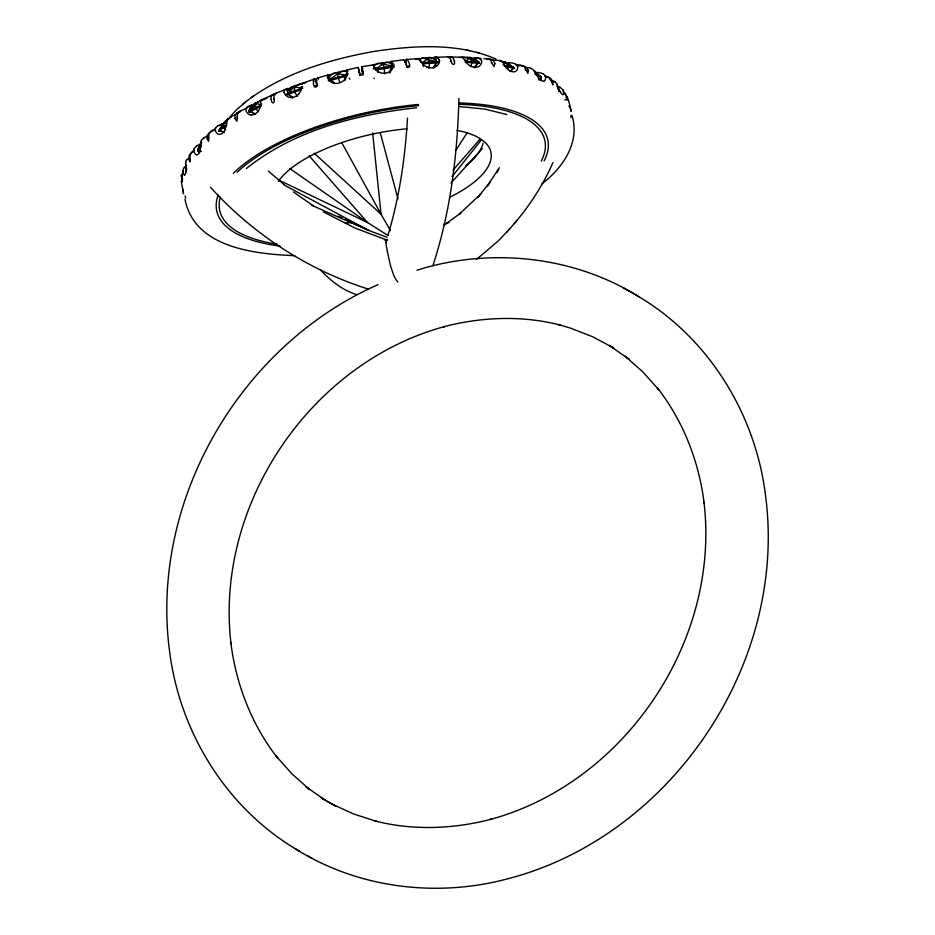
<?xml version="1.0" encoding="UTF-8"?>
<svg xmlns="http://www.w3.org/2000/svg" width="935" height="935" viewBox="0 0 935 935"><rect width="100%" height="100%" fill="white"/><g stroke="black" fill="none" stroke-linecap="round" stroke-linejoin="round"><path stroke-width="1.4" d="M458.781 57.386L462.194 57.058M189.758 156.285L190.191 154.1L192.563 151.33A25.35 21.844 32.9 0 1 193.942 150.348M458.945 98.304C457.402 154.836 450.647 211.754 432.882 265.657M538.852 79.697L540.909 77.897L540.933 76.787L534.341 71.539L540.933 76.787L540.091 80.048L541.131 78.552L540.535 77.173L534.797 73.935M538.35 76.016L538.373 74.917L537.321 74.707M539.238 76.226L539.261 75.583M540.535 77.173L540.547 76.53M540.617 79.826L540.64 78.727M540.968 79.113L540.979 78.482M541.131 78.552L541.131 77.511M186.229 168.651L186.591 169.738L186.357 166.968M301.748 86.371L301.725 87.025M509.096 63.183L508.056 62.925L507.857 65.123M474.045 60.027L474.197 57.795L478.381 57.853M558.078 87.983L558.885 91.42L558.85 89.456L557.412 87.633M558.511 89.421L558.546 88.79M407.508 118.149C405.135 157.688 399.49 197.215 387.967 235.188M182.442 181.554L181.951 177.895M185.983 170.825L185.901 171.76M198.267 151.412L198.594 149.156L201.247 145.544L197.752 149.717L198.629 151.867L198.056 150.979M226.737 121.83L227.731 119.154M185.901 171.736L185.901 171.701A10.156 2.104 85.8 0 1 184.476 175.044M337.874 72.182L337.991 77.067L339.697 82.105M344.968 80.527L345.179 75.396L347.212 72.533M558.978 89.982L558.686 91.139M571.028 117.693L570.794 115.847M186.439 169.071L186.24 167.903M428.849 68.384L429.796 61.979L426.009 57.689M261.566 105.924L248.827 112.387L250.732 107.408L255.103 103.107L266.931 98.187M390.175 72.778L392.419 63.066L390.807 62.107L378.406 63.393L372.562 65.099M200.312 150.5L200.207 150.851A10.145 4.207 -88.1 0 1 196.607 154.813M218.661 131.461L224.868 121.55L229.426 118.324L224.517 122.473L219.386 129.649L219.83 130.678L223.769 132.384M389.322 72.86L391.333 67.425L394.336 66.853M249.026 111.323L250.732 107.408L255.103 103.107L261.169 104.872L250.089 110.459L250.486 111.51L255.126 114.327M552.959 84.688L552.702 82.222M470.597 66.607L472.315 61.523L469.51 58.402L466.834 57.257M552.947 162.632C543.2 184.756 529.935 205.291 514.227 223.652M434.027 67.858L436.318 62.914L435.897 58.975L429.644 57.456L415.526 59.244M200.85 151.528L198.232 150.71L197.752 149.717L201.679 142.237L199.389 146.947L199.868 147.94M215.599 128.153L215.681 128.025A12.506 9.42 44.8 0 1 217.575 126.155M218.802 131.064L226.854 125.197L226.597 124.6L219.386 129.649M390.807 62.107L390.105 63.288M499.337 167.681L496.929 172.73M182.29 179.356L182.196 179.508A5.785 5.411 30 0 0 181.32 181.752M248.885 110.54L250.732 107.408M248.944 106.543L243.205 109.804A51.565 31.416 59.2 0 0 241.125 110.564L240.762 110.739A25.35 15.439 59.2 0 0 239.091 111.721L237.432 113.965L237.385 116.852M433.349 67.846L436.318 62.914L438.76 62.213L422.386 57.923L418.389 59.641M194.246 148.478L194.328 148.338A12.506 10.659 27.8 0 1 196.549 146.234M498.18 169.375L487.369 186.077L490.209 181.986L477.668 197.519L480.824 193.896L458.945 214.501L460.815 213.051L444.324 224.903M186.556 160.294L186.638 160.154A12.506 10.636 21.7 0 1 188.613 158.331M295.682 85.389L286.052 95.171L301.339 89.573L301.012 88.498L302.566 86.71M456 150.149L467.021 132.922M333.877 83.46L328.641 76.612L329.669 75.092L334.169 73.152L347.575 70.417M182.804 173.922L181.682 178.468M182.956 172.507L181.811 174.716L181.822 177.101M507.611 69.412L509.224 65.917L504.982 62.026L502.27 61.476L505.73 62.715L514.671 68.559M198.676 147.403L201.469 143.616M474.676 67.671L477.785 63.206L475.822 59.571L470.095 57.421L459.821 57.467M328.267 75.092L328.185 75.186A12.506 2.782 69.7 0 0 327.414 75.501M302.285 83.344L314.861 78.902A51.565 11.185 72.7 0 0 314.102 79.089M246.852 107.712L245.987 110.424A3.88 2.817 25.4 0 0 246.127 111.09A9.701 7.223 -69.4 0 0 250.627 114.888A9.818 7.316 -69.6 0 0 251.071 114.911M452.037 176.586L480.976 140.414M474.197 67.589L477.785 63.206L479.632 63.346M197.752 149.717L200.335 146.573M453.019 170.17L479.713 139.502M476.686 259.264L498.378 240.821L509.704 228.818M506.548 232.441L517.394 220.017M229.788 117.237L235.69 110.564L245.648 101.915M250.089 110.459L258.037 101.623M450.962 183.003L482.226 148.571M510.428 71.469L513.338 68.302L513.327 67.191L504.982 62.026M298.721 94.131L298.394 94.458A10.133 8.579 -53.4 0 1 290.166 97.509L290.177 97.532M328.372 74.975L329.319 74.566L318.145 77.874A51.565 11.173 72.5 0 0 317.386 78.061M510.194 71.34L513.338 68.302L514.402 68.243M227.147 119.937L224.517 122.473L222.67 126.809L225.557 129.346M288.868 90.555L290.715 88.79L289.347 88.638L287.15 90.59L288.436 94.33L292.515 97.93M503.077 65.111L505.73 62.715L499.547 60.927M214.279 130.281L214.395 130.175A51.554 39.083 49.3 0 0 211.848 131.262L211.462 131.461A25.35 19.214 49.2 0 0 209.323 132.77L207.208 135.341L207.091 138.263M542.055 183.763C562.765 167.903 580.46 142.436 571.904 115.204M185.703 165.787L186.509 165.133M236.684 113.158L235.012 115.402L235.036 118.242M328.36 80.363L341.579 71.212L347.89 71.574M211.076 131.262L208.949 133.822L208.785 136.802M246.221 168.627C294.221 130.164 356.516 114.386 416.601 107.747M538.642 79.72L540.909 77.897M219.573 125.828L220.368 125.208M220.765 124.893L222.39 123.63L217.575 126.038M196.432 146.105L201.422 143.219M287.15 90.59L292.258 86.651L305.874 82.549M251.503 97.474C287.442 72.077 330.698 59.244 373.568 51.495C414.03 45.453 457.577 42.484 496.029 59.08M242.983 103.949L253.958 95.604M391.333 67.425L377.085 69.763L375.321 69.926L375.204 69.284L385.956 62.142L392.419 63.066M465.466 62.598L465.396 61.476L470.095 57.421L478.802 61.687M203.83 137.924L206.132 136.522M260.97 100.139L256.096 103.75L254.846 107.735L258.469 111.686M436.493 66.245L436.154 66.467A10.145 8.567 29.8 0 1 432.414 67.729L432.04 67.776A10.133 8.567 30.1 0 1 427.4 67.098L426.944 66.899M289.347 88.638L292.258 86.651L302.858 88.194M234.03 115.449L235.269 114.654M237.023 113.544L237.957 112.96M328.641 76.612L334.169 73.152L346.967 75.279L347.13 75.91L328.477 80.842M238.425 112.679L239.839 111.803M240.085 111.662L240.798 111.23A51.554 31.439 59.4 0 0 238.717 111.99L238.296 112.188A25.35 15.451 59.4 0 0 236.684 113.147M249.47 106.251L251.632 105.082A50.969 29.417 74.9 0 0 249.715 105.889A26.285 15.463 66.2 0 0 247.588 106.637M288.109 93.255L301.012 88.498M373.918 65.707L378.406 63.393L394.254 66.362M207.126 136.042L208.108 135.598M276.409 92.986L276.152 93.103A25.35 10.776 66.6 0 0 274.995 93.827L262.303 99.531A12.506 5.622 60.3 0 0 260.923 100.454M378.032 284.626C241.475 344.863 151.423 497.665 168.978 646.553L169.153 647.745C178.234 729.218 224.645 806.297 295.296 848.746C358.456 888.682 438.281 898.021 509.902 878.222L511.094 877.918C671.879 834.277 785.821 664.738 766.022 499.407L765.847 498.215C756.766 416.741 710.355 339.662 639.704 297.213C576.533 257.324 496.73 247.892 425.098 267.737L416.952 270.262M331.2 79.054L345.179 75.396M391.461 64.76L390.959 61.558L392.034 61.441M314.826 81.509L316.684 80.901M407.45 66.175L406.667 67.098M373.825 66.876L376.887 68.652L391.134 66.315M406.187 64.795A7.188 1.812 83.7 0 0 406.141 61.803L406.094 59.536L419.207 58.496M316.112 85.588L317.666 85.307M423.368 66.56L422.632 63.802L436.318 62.914M346.663 70.031L358.21 67.39L359.274 71.901M362.055 68.886L362.979 68.687M420.329 61.687L422.503 62.68L436.189 61.792M390.947 61.476L402.482 59.945A51.542 11.617 83.5 0 1 403.289 59.805M404.68 62.178L406.515 61.979M465.396 61.476L472.315 61.523L479.608 62.855M477.785 63.206L467.278 62.318L467.231 61.663M495.807 60.307L500.132 60.459A13.943 8.696 -83.4 0 1 501.253 60.985L503.533 63.007M435.617 57.269L434.249 57.327L445.107 57A51.554 22.323 89.5 0 1 446.661 56.813L446.988 56.813A25.35 10.975 89.4 0 1 448.321 57L458.781 57.187M435.64 57.14L437.171 57.327M302.005 84.08L299.095 84.127L294.572 87.154L294.385 91.899L297.482 96.293M564.763 99.846L567.498 99.741M513.338 68.302L504.771 66.14L504.76 65.485L513.327 67.191M294.794 255.676C254.39 254.04 194.328 247.705 184.955 199.213M521.309 65.66L520.725 65.637A51.542 39.34 -73 0 0 518.294 65.66M316.252 86.055L317.175 86.114L316.988 85.494M459.19 106.52L484.996 109.114L506.817 114.526M537.403 72.474L534.633 72.556M474.068 57.818L481.034 58.438M537.415 72.474L540.64 72.953A12.506 10.858 -68.4 0 1 543.48 74.145M488.666 59.337L486.375 59.045A51.518 31.743 -83.3 0 1 488.608 58.882L489.063 58.893A25.35 15.614 -83.3 0 1 490.957 59.115L493.435 60.483L494.568 63.089M387.546 240.295L386.342 240.447L386.003 242.422M290.084 97.52L289.768 97.462A9.701 8.216 -53 0 1 284.602 93.43M491.483 59.746L495.351 60.354M463.573 57.093L469.51 58.402L477.727 62.084M198.36 151.283L199.494 151.786M507.413 64.246L509.856 64.807M466.705 50.034L469.709 50.747M476.511 52.302L479.772 53.061M435.897 58.975L429.644 57.456L422.503 62.68L422.632 63.802M198.232 150.71L201.048 151.458M552.795 84.746L551.311 81.298M226.831 123.198L224.517 122.473L224.868 121.55L225.487 123.069M368.565 289.184C308.071 270.086 253.151 234.288 210.55 187.362M356.258 294.443C342.117 290.084 330.312 280.406 320.331 269.794M387.207 240.178L355.008 228.07L323.265 211.848M219.83 130.678L223.944 132.174M448.309 57.362L450.121 58.332L451.173 60.939M387.032 237.303L368.507 230.337L311.542 205.232M536.117 74.87L537.309 75.349M338.47 216.16L342.385 218.007M345.003 219.246L350.228 221.712M352.834 222.939L368.507 230.337L284.404 185.153M280.161 180.735L367.584 222.553L387.908 235.468M538.478 75.583L540.933 76.787M331.691 803.936L353.535 813.953L376.56 821.386L374.117 820.731C412.464 830.747 453.206 829.146 491.389 819.189L490.197 819.481C625.024 782.887 720.558 640.72 703.962 502.095L704.149 503.287C698.971 461.551 683.298 420.949 657.247 387.768L658.789 389.778L643.058 372.107L625.293 356.317L629.126 359.274L609.491 345.588L613.722 347.972L592.545 336.705L570.081 327.963L558.44 324.574L560.883 325.228C522.536 315.212 481.794 316.813 443.611 326.783L444.803 326.479C309.976 363.072 214.442 505.239 231.038 643.864L230.852 642.672C236.029 684.408 251.702 725.011 277.753 758.192L276.211 756.181L291.942 773.853L309.707 789.643L305.874 786.686L325.509 800.372L335.899 806.309L321.278 797.987L325.509 800.372M250.486 111.51L255.547 114.047M515.267 63.755L517.371 65.812M560.229 87.493L562.823 89.795M470.492 65.917L471.509 66.432A10.156 7.515 46 0 0 478.72 66.525L479.082 66.315A9.701 7.281 41.6 0 0 481.735 61.102M639.704 297.213L622.885 287.629M295.296 848.746L299.527 851.142M307.907 855.957L312.115 858.342M563.256 91.7L565.207 93.243L566.178 95.428M563.945 92.927L566.832 96.632M313.085 205.63L293.461 192.014M433.057 58.099L435.441 59.723M555.25 81.953L555.109 81.859A12.506 10.916 -61.9 0 0 552.269 80.539M289.616 168.464L367.584 222.553L309.158 155.818M288.436 94.33L293.134 97.637M284.041 184.639L268.427 171.128M314.207 153.188L381.048 214.22L390.479 230.665M567.101 98.152L568.258 99.578A3.88 3.366 -88.9 0 1 568.527 100.361L570.455 107.735M475.822 59.571L478.954 62.47M331.469 80.141L334.485 83.262M568.866 105.807L569.742 106.941A3.88 2.758 28.3 0 1 570.069 107.607L571.25 111.464L570.525 108.004M397.749 281.984L396.393 280.079A15.953 5.166 69.8 0 1 394.453 276.842A11.664 3.775 69.8 0 1 393.553 274.937L390.888 266.989A47.124 15.252 69.8 0 1 390.386 265.084L390.234 264.441A83.893 27.138 69.8 0 1 389.311 260.526L387.277 251.036M382.181 62.762L384.145 67.262L384.694 73.959M182.372 181.6L181.811 179.216M420.131 59.443L421.299 61.71M534.785 71.189L532.179 68.933A13.943 10.729 -73 0 0 530.764 68.442M376.887 68.652L378.465 72.1M341.684 142.517L381.048 214.22L372.656 132.887M222.869 124.577L222.425 123.712M252.543 107.093L251.702 105.246M198.746 151.376L199.225 152.37M223.921 126.237L224.178 126.821M221.724 127.779L221.981 128.375M220.076 129.217L220.333 129.801M219.035 130.456L219.293 131.052M374.479 67.355L373.86 65.415M288.705 90.496L288.015 88.58M377.085 69.763L378.091 72.416M304.342 83.507L303.992 82.584M259.568 105.795L259.801 106.403M256.389 107.233L256.611 107.841M253.56 108.659L253.782 109.266M251.176 110.026L251.398 110.634M249.329 111.288L249.552 111.896M451.406 61.687C451.371 65.088 455.801 65.555 454.41 61.652M406.328 64.784C406.386 68.407 410.968 68.15 409.553 64.41A22.358 20.161 -10.1 0 0 409.436 63.65L407.602 59.665A25.35 5.715 83.3 0 0 406.877 59.431M359.484 72.638L360.805 75.034L362.418 74.823L361.705 66.771L362.558 70.908M492.102 63.522L494.101 66.619L494.708 63.825M318.543 79.159L318.169 77.944M315.037 85.599L315.235 86.219M299.293 89.269L299.492 89.9M295.787 90.438L295.986 91.069M292.503 91.653L292.69 92.284M289.511 92.881L289.71 93.5M286.963 94.061L287.15 94.68M526.066 70.183L527.913 73.479L528.135 70.826M491.88 62.762L490.653 60.156L488.199 58.788A25.35 15.603 -83.1 0 0 486.305 58.578L485.955 58.566A51.518 31.72 -83.1 0 0 483.909 58.683M361.693 66.736L373.357 64.854M525.844 69.424L524.477 66.782L521.473 65.31A25.35 19.331 -72.8 0 0 519.124 64.994L518.539 64.959A51.554 39.305 -72.7 0 0 516.108 64.983M551.101 80.527L549.616 77.827L546.215 76.179A25.35 21.926 -56.4 0 0 544.544 75.84M347.259 72.17L346.698 70.16M359.882 75.314L359.519 73.853M406.106 64.036L404.177 60.05A25.35 5.715 83.5 0 0 403.464 59.828M380.3 132.84L398.006 198.956M329.856 76.717L329.377 74.788M235.211 118.979L236.929 121.27L237.49 117.623M566.376 96.211L567.498 99.694L567.019 97.369M359.858 74.835L358.222 67.472M552.538 81.485L551.101 78.809L547.688 77.149A25.35 21.937 -56.6 0 0 546.356 76.869M343.461 75.992L343.624 76.635M339.849 76.834L340.001 77.476M336.284 77.769L336.436 78.411M332.86 78.762L333.024 79.405M329.751 79.779L329.903 80.422M207.254 139.011L208.575 141.325L208.902 137.585M527.971 70.078L526.662 67.46L523.647 65.976A25.35 19.343 -73 0 0 521.298 65.672M271.185 99.811L270.975 97.053L272.073 95.101A25.35 10.788 66.7 0 1 273.184 94.388L273.476 94.26A51.53 21.926 66.8 0 1 274.948 93.804L273.92 95.779L274.037 98.572M185.633 198.091L185.177 195.894M363.271 74.835L362.09 69.038M359.741 75.197L359.531 74.204M189.092 159.488L190.004 161.872L190.015 158.073M362.114 69.155L363.189 74.426M362.757 71.89L363.142 74.145M454.27 60.904L453.335 58.309L451.511 56.977A25.35 10.986 89.3 0 0 450.167 56.778L449.887 56.778A51.554 22.335 89.3 0 0 448.286 56.965M346.628 71.06L346.897 73.21M392.758 66.397L392.875 67.04M389.509 66.724L389.626 67.378M385.991 67.203L386.108 67.846M382.357 67.799L382.473 68.454M378.71 68.5L378.827 69.143M188.952 158.751L189.162 155.724L191.581 152.826A25.35 21.867 33.1 0 1 192.972 151.844M316.614 83.051L316.696 78.645A25.35 5.493 72.5 0 1 317.245 78.143M189.782 156.507L189.898 157.29M182.98 189.852L183.517 193.861L181.519 182.606A3.88 3.424 62.7 0 1 181.437 181.776M437.545 62.061L437.627 62.715M434.752 62.014L434.833 62.668M431.549 62.107L431.619 62.762M428.055 62.341L428.136 62.984M424.385 62.692L424.455 63.346M408.431 65.754L408.513 66.397M316.72 83.823C317.923 87.376 314.125 88.825 313.611 84.793A22.358 20.161 -19.4 0 1 313.424 84.056L313.412 79.674A25.35 5.505 72.7 0 1 313.95 79.171M274.142 99.355C275.264 102.792 271.933 104.685 271.372 100.548A22.358 19.296 -47.4 0 1 271.325 99.753M434.284 57.643L434.424 59.524M417.291 58.508L417.349 59.489M478.743 62.54L478.79 63.183M476.581 62.131L476.616 62.785M473.858 61.839L473.893 62.493M470.714 61.687L470.749 62.341M345.447 76.495L345.599 79.323M513.958 67.787L513.969 68.43M512.532 67.063L512.544 67.706M510.475 66.42L510.475 67.075M507.857 65.894L507.869 66.537M458.921 102.955A169.305 64.784 -12.1 0 1 544.135 160.878M280.044 246.104A169.305 64.784 -12.1 0 1 218.241 194.936M233.353 173.302A169.305 64.784 -12.1 0 1 418.401 104.451M230.711 116.688A50.934 31.58 46.1 0 1 232.862 115.788M276.409 92.986A51.53 21.914 66.6 0 1 277.882 92.542L287.968 88.404L285.374 89.561A12.506 5.365 63.5 0 0 284.1 90.543M348.334 73.994A50.911 2.104 67.9 0 1 348.299 73.853M373.345 69.026A50.946 2.548 -89.5 0 1 373.427 68.407M405.907 59.559A51.542 11.629 83.3 0 1 406.702 59.408M508.056 62.996A50.958 38.125 -88.8 0 1 510.732 62.855A22.791 17.064 89.4 0 1 515.243 63.884M567.487 97.147A22.358 6.557 67.1 0 1 567.674 97.918M566.084 97.322A22.358 1.8 76.6 0 1 566.248 97.918M553.041 81.672A22.358 10.998 60.4 0 1 553.204 82.432M550.376 80.059A22.358 3.167 71.3 0 1 550.142 79.159M528.357 70.148A22.358 14.773 51.7 0 1 528.509 70.908M525.423 69.88A22.358 7.924 65.4 0 1 525.201 69.073M494.837 63.101A22.358 17.66 39 0 1 494.977 63.849M491.588 63.428A22.358 12.19 58.3 0 1 491.366 62.645M454.41 60.892A22.358 19.495 19.1 0 1 454.539 61.64M450.997 61.675A22.358 15.731 48.7 0 1 450.787 60.904M406.059 64.807A22.358 18.326 34.3 0 1 405.848 64.047M362.511 71.212A22.358 19.647 -40.1 0 1 362.616 71.972M359.344 72.661A22.358 19.834 11.6 0 1 359.145 71.925M316.381 83.145A22.358 17.952 -61.2 0 1 316.474 83.905M273.721 98.748A22.358 15.182 -74.6 0 1 273.815 99.507M236.987 117.144A22.358 11.512 -83.6 0 1 237.081 117.903M235.468 118.839A22.358 17.274 -65.8 0 1 235.304 118.114M215.471 128.936A51.554 39.048 49 0 0 213.589 129.766L213.075 130.023A25.35 19.203 49 0 0 211.065 131.262M208.365 137.34A22.358 7.153 89.5 0 1 208.47 138.076M207.593 138.754A22.358 14.235 -77.7 0 1 207.453 138.029M189.583 158.74A22.358 2.337 83.7 0 1 189.676 159.406M189.501 159.055A22.358 10.332 -85.9 0 1 189.373 158.331M181.191 176.411A22.358 2.63 78.4 0 1 181.051 175.476M182.22 178.386A22.358 5.809 87.6 0 1 182.103 177.673M183.015 189.84A3.88 2.688 -54.5 0 1 183.003 189.314M182.489 179.473A12.506 11.126 -5.1 0 1 182.711 179.181M184.347 174.845A9.712 2.022 86 0 1 182.828 170.895M182.757 171.257A3.88 3.015 -37.7 0 1 182.722 170.567M182.816 170.567A5.785 4.675 -28.6 0 1 183.646 168.545M183.587 168.347A12.506 11.278 1.3 0 1 185.878 165.963M185.562 162.363A5.785 4.955 51.5 0 1 186.474 160.224M185.785 163.263A3.88 2.945 71.6 0 1 185.785 162.433M185.586 163.567A9.701 1.508 86.3 0 1 185.796 170.158M196.385 154.754A9.712 4.044 -87.9 0 1 193.814 150.991M193.72 151.166A3.88 3.156 -16.1 0 1 193.638 150.477A5.785 4.733 -5.3 0 1 194.41 148.56M201.843 139.818A12.506 9.514 39.9 0 1 203.947 138.064M200.85 141.886A5.785 4.231 62.9 0 1 201.726 139.876M201.13 142.868A3.88 2.314 77.6 0 1 201.154 142.038M200.943 143.02A9.701 3.553 -87.6 0 1 200.207 150.161M215.354 130.619A9.701 5.809 -80.1 0 0 218.848 134.348A9.818 5.867 -80.3 0 0 219.257 134.395A10.145 6.066 -80.4 0 0 224.692 130.514A9.818 5.844 -80.3 0 0 224.949 130.07M215.249 130.713A3.88 3.086 6.5 0 1 215.12 130.047M214.98 130.012A5.785 4.5 16.3 0 1 215.693 128.2M227.649 119.061A22.791 14.013 44.5 0 1 231.144 117.331M226.632 122.578A3.88 1.554 82.7 0 1 226.679 121.76M226.492 122.695A9.701 5.388 -80.2 0 1 224.844 129.93M260.655 105.117A9.666 6.942 -69.7 0 1 258.352 110.856M260.853 103.668A9.771 6.907 -70.2 0 1 260.736 105.117M258.411 110.926A9.806 7.293 -69.7 0 1 258.083 111.358M258.072 111.358A10.133 7.538 -69.8 0 1 251.071 114.9M246.758 107.583A13.943 8.38 59.1 0 1 247.681 106.859M260.444 102.125A5.785 2.151 76.2 0 1 261.075 100.571M260.807 103.504A3.88 0.748 87.4 0 1 260.853 102.663M284.497 93.442A3.88 2.373 38.9 0 1 284.275 92.775M283.889 92.577A5.785 3.191 44.5 0 1 284.275 91.034M301.409 83.589A12.506 3.109 66.7 0 1 302.356 83.531M301.35 84.255A5.785 0.912 81.5 0 1 301.795 84.197M301.596 87.142A9.712 7.947 -55.1 0 1 298.651 94.014M328.302 78.809A9.771 8.707 -22.4 0 0 328.968 79.931A9.666 8.684 -27 0 0 333.795 83.18A9.818 8.824 -27.3 0 0 334.356 83.25A10.133 9.116 -27.5 0 0 343.203 80.913A9.818 8.824 -27.6 0 0 343.636 80.562A9.701 8.555 -31.7 0 0 346.827 73.947M328.197 78.785A3.88 1.765 48.8 0 1 327.94 78.108M327.39 77.64A5.785 2.186 53.1 0 1 327.589 76.308M349.211 77.956A22.791 0.923 66.6 0 1 349.819 79.241M346.815 73.351A3.88 0.923 -81.5 0 1 346.803 74.052M393.728 64.901A9.701 8.637 -2 0 1 390.491 70.966M390.468 71.083A9.806 8.812 4.2 0 1 390.024 71.411A10.145 9.116 4.4 0 1 381.012 72.883A9.806 8.812 4.6 0 1 380.463 72.731A9.701 8.696 4.7 0 1 374.736 68.033M374.666 67.951A3.88 1.028 56.3 0 1 374.362 67.25M374.152 78.131A26.297 0.993 83.4 0 1 374.234 78.727M392.525 63.323A12.506 2.408 77.6 0 1 393.273 64.842M393.004 63.498A5.785 1.613 -87.5 0 1 393.284 64.971M393.623 64.27A3.88 1.66 -74.5 0 1 393.635 64.971M426.839 66.981A9.701 8.181 29.9 0 1 421.217 61.733M419.266 59.384A12.506 2.735 80.5 0 1 420.119 60.892M437.159 57.877A12.506 5.049 83.1 0 1 438.492 59.197M438.538 58.695A5.785 2.747 -80.5 0 1 439.088 60.237M439.38 59.875A3.88 2.291 -65.1 0 1 439.427 60.565M439.567 60.541A9.712 8.205 24.1 0 1 436.446 66.21M470.387 66.023A9.712 7.164 46 0 1 465.081 60.272M464.882 59.793A3.88 0.619 67.4 0 1 465.186 60.424M463.9 58.963A5.785 1.461 70.4 0 1 464.73 60.413M462.182 57.351A12.506 5.365 86.2 0 1 463.62 58.578M478.346 58.063A12.506 7.445 89.5 0 1 480.251 59.279M480.415 59.034A5.785 3.705 -71.3 0 1 481.244 60.588M481.455 60.401A3.88 2.77 -52.1 0 1 481.548 61.079M517.359 65.812A3.88 3.062 -34 0 1 517.487 66.49M517.709 66.572A9.701 5.902 53.1 0 1 515.711 71.27A9.806 5.809 56.4 0 1 515.43 71.446A10.133 5.996 56.5 0 1 508.932 70.125A9.806 5.797 56.5 0 1 508.511 69.821M508.476 69.996A9.701 5.704 56.4 0 1 503.743 63.732M503.509 63.101A3.88 1.449 72.3 0 1 503.836 63.79M539.308 78.809A10.168 4.149 64.1 0 0 543.656 81.135A9.946 4.056 64.1 0 0 544.1 80.983M539.308 78.832A9.818 3.997 64.1 0 1 535.1 71.75M534.75 71.247A3.88 2.209 77.2 0 1 535.089 71.96M527.889 67.624A26.309 20.126 -64 0 1 530.87 68.162M543.702 74.145A5.785 4.897 -38.7 0 1 545.023 75.805A3.88 3.167 -11.9 0 1 545.21 76.471M545.502 76.682A9.701 4.196 61.1 0 1 544.31 80.877M560.287 92.016A9.747 1.893 70 0 1 557.015 84.325M556.757 83.671A3.88 2.852 82.9 0 1 557.073 84.407M555.168 82.116A5.785 4.617 87.4 0 1 556.617 83.788M556.769 86.102A22.802 21.645 -59 0 1 560.334 87.259M562.858 89.783A3.88 3.05 10.7 0 1 563.092 90.45M563.443 90.964A9.701 2.197 67.6 0 1 563.186 94.564M563.069 94.587A10.133 2.022 70.2 0 1 560.24 91.665M315.352 80.141A15.661 3.109 72.7 0 1 315.001 78.972M317.456 85.062A7.328 1.66 72.7 0 1 315.446 80.422M275.428 94.727A15.661 6.393 66.8 0 1 275.077 93.851M458.571 104.299A166.278 63.627 -12.1 0 1 541.295 161.065M449.057 222.53A166.278 63.627 -12.1 0 1 443.646 224.435M387.067 239.453A166.278 63.627 -12.1 0 1 384.332 239.979M277.379 244.234A166.278 63.627 -12.1 0 1 220.309 197.227M237.209 172.204A166.278 63.627 -12.1 0 1 418.705 105.643M483.056 143.102A106.87 40.895 -12.1 0 1 465.969 165.577M456.911 130.339A111.09 42.519 -12.1 0 1 449.431 197.425M352.051 222.623A111.09 42.519 -12.1 0 1 345.354 222.974M278.303 181.402A111.09 42.519 -12.1 0 1 407.076 128.785M387.382 251.094A35.039 11.337 69.8 0 1 385.886 242.294"/></g></svg>
